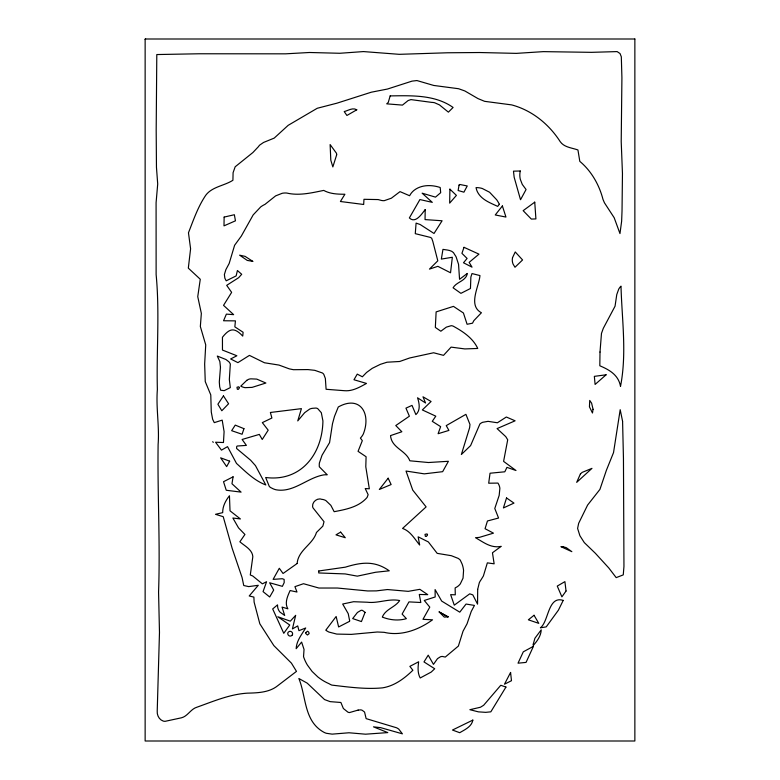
<?xml version="1.0" encoding="UTF-8"?>
<svg xmlns="http://www.w3.org/2000/svg" width="780" height="780" viewBox="0 0 780 780"><rect width="100%" height="100%" fill="white"/><g stroke="black" fill="none" stroke-linecap="round" stroke-linejoin="round"><path stroke-width="1.17" d="M145.139 39.497L145.645 39M297.19 563.472L283.052 573.485L279.308 568.279L273.107 579.374L282.272 578.731L284.125 579.384L284.193 582.592L282.38 586.346L269.627 582.758L273.692 590.05L269.685 596.992L263.065 591.63L266.584 581.704L262.382 583.859L252.72 575.981L250.292 574.977L252.827 556.696C252.379 549.549 244.559 545.922 239.87 541.778L244.93 534.485L238.524 527.865L232.869 518.017L240.396 518.953L230.022 510.832L229.447 495.758C225.634 500.584 222.563 506.337 222.69 512.645L215.514 514.303L223.226 516.701L232.128 548.233L242.093 577.59L243.74 585.517L248.713 586.609L258.277 585.292L249.21 595.978L253.89 597.09L254.114 602.082L259.818 623.766L273.839 645.596L291.427 663.146L296.488 671.375L277.826 685.63C269.334 692.572 257.78 692.884 247.328 693.157C229.749 694.268 213.32 701.366 196.93 707.207C190.71 708.991 187.804 716.176 181.516 717.785L165.331 721.285A5.86 5.86 0 0 1 163.234 721.071C159.237 719.764 156.868 715.27 157.219 711.204L159.481 632.404L158.564 592.059C160.309 542.899 157.404 493.73 158.116 444.502C159.51 426.153 155.893 407.813 157.365 389.483C156.37 351.195 159.793 312.848 156.127 274.599L156.088 202.732L157.706 183.992L156.458 167.329L156.185 130.27L156.799 54.551L199.232 53.771L285.577 53.83L309.494 52.494L339.768 53.274L363.47 51.578L399.233 54.327L447.515 52.777L479.563 52.523L516.35 53.371L543.377 51.636L591.493 52.338L617.126 51.597L620.022 53.537L621.319 56.794L621.913 77.737L621.212 141.619L622.459 173.53L622.03 210.893L621.631 221.237L619.973 233.571L614.182 217.727L604.461 202.829L602.999 199.417A81.325 81.325 0 0 0 598.972 187.629C594.633 177.596 588.217 168.373 579.803 161.353L577.941 149.965C571.945 147.791 564.174 147.42 560.206 141.658C548.983 124.166 531.941 110.282 511.67 104.9L484.614 101.332L477.984 98.592L464.851 90.958L458.572 88.725L433.719 85.449L416.93 80.555L412.025 81.13L387.416 89.056L371.299 92.206L336.95 103.174L317.236 108.274L288.171 125.336L274.199 138.109L263.562 142.447L259.74 145.06A10.637 10.637 0 0 0 258.424 146.679L252.905 152.519L235.17 166.793L233.093 172.672L232.918 180.268C224.416 185.776 212.141 186.673 205.793 195.205C198.003 206.651 193.469 219.98 188.468 232.791L190.593 248.771L188.321 268.135L200.275 279.26L197.749 296.634L201.347 313.414L200.343 326.508L205.725 344.877L204.653 364.065L205.257 381.625L210.775 394.904L211.282 412.045L212.638 419.26L214.276 422.633L222.193 420.137L224.094 431.642L223.46 442.514L215.572 442.231L221.471 450.138L227.526 446.638L236.506 463.427C245.466 471.549 254.27 480.558 265.814 484.955L255.469 465.631L250.614 460.2L236.613 448.5L236.642 446.803A1.716 1.716 0 0 1 237.198 446.023L246.392 445.399L242.112 439.471L259.331 434.401L262.226 439.481L268.183 430.18L262.324 422.614L271.898 418.012L270.377 412.483L301.421 408.642L297.755 420.907L304.658 412.678L309.719 409.052A11.203 11.203 0 0 1 312.507 408.301L315.988 408.057A5.713 5.713 0 0 1 317.704 408.613L321.321 412.708L322.92 420.947C322.413 454.262 300.778 482.04 265.668 477.506L269.236 486.301A5.801 5.801 0 0 0 271.654 488.046A16.517 16.517 0 0 0 276.081 489.791C293.66 492.96 307.418 477.555 323.875 474.874A21.323 21.323 0 0 1 327.239 474.815L319.332 466.801A16.985 16.985 0 0 1 319.39 462.988L322.023 455.267L329.569 442.611L332.485 423.755L334.483 416.403L338.286 406.985C359.814 394.856 371.504 413.234 363.314 434.011A17.306 17.306 0 0 1 360.409 438.087L362.32 440.651L358.059 451.337L366.093 456.739L365.791 466.772L369.33 488.787L365.215 488.553L368.14 494.666L367.136 497.377A29.279 29.279 0 0 1 364.445 500.146C356.187 507.585 344.711 509.662 334.162 511.69L330.856 505.352L325.865 500.575A10.735 10.735 0 0 0 322.822 499.473L321.448 499.288A5.08 5.08 0 0 0 319.81 498.927C315.939 498.829 312.205 502.505 312.585 506.425A4.573 4.573 0 0 0 313.082 507.956L324.022 521.703L322.852 526.11L316.465 532.477C313.199 543.358 301.168 548.72 297.872 559.572A17.833 17.833 0 0 0 297.19 563.472M448.13 616.892L444.298 617.097L439.033 611.812L448.13 616.892L439.286 612.085M212.657 441.704L213.31 442.357M477.682 589.387L477.555 604.139L472.816 594.877L469.735 593.833L454.282 605.163L450.635 594.652L455.286 594.818L455.13 587.925L457.148 586.813A13.348 13.348 0 0 0 460.307 583.879L463.047 578.155L463.564 570.463A26.462 26.462 0 0 0 462.062 563.94L460.229 560.05A14.157 14.157 0 0 0 458.221 558.412L451.327 555.692L437.18 553.351L428.337 541.925L418.139 536.825L419.659 545.005C414.628 538.99 410.456 531.131 402.568 528.431L426.114 506.902L412.747 490.123L406.019 471.042L424.291 473.85L442.65 471.676L448.402 461.292L428.435 462.52L409.831 460.795C405.99 450.274 391.482 448.061 390.536 435.601L401.856 431.75L395.772 425.548L409.383 416.208L405.951 408.145L412.015 405.385L415.886 414.609C420.722 410.416 419.338 403.133 417.553 397.81L425.558 402.997L423.004 396.815L431.077 401.505L422.341 409.939L435.796 416.179L432.266 421.327L440.632 426.64L438.106 433.709L448.909 430.414L446.238 425.617L465.913 414.336L469.979 424.476L469.619 427.703L461.37 454.496L470.613 445.585L479.924 423.959A10.598 10.598 0 0 1 482.635 422.311L488.065 421.346L497.396 422.77L506.337 417.017L515.122 420.81L497.075 428.59L505.791 436.663L507.702 439.793L503.597 461.38L515.98 470.506L506.942 467.366L504.816 471.793L490.035 473.226L488.69 483.21L497.981 483.083L498.907 484.838A12.607 12.607 0 0 1 499.873 488.358L499.171 495.407L494.783 508.492L498.566 518.027L487.451 520.981L485.062 528.713L493.467 533.149L479.369 537.381L475.507 537.712C482.04 541.349 488.465 546.487 496.275 546.77A19.003 19.003 0 0 0 501.179 546.332L492.463 552.776L494.14 563.823L487.354 562.858L483.376 576.01L481.065 579.755A15.688 15.688 0 0 0 479.29 582.787L477.682 589.387M622.586 421.317L623.454 458.474L623.951 566.475L623.259 574.889L616.19 577.629L608.809 567.986L595.403 553.322L584.298 542.597L579.891 535.714L577.6 528.421L578.672 523.302L587.603 505.069L599.917 489.421L606.372 470.34L613.529 452.595L620.197 409.705L622.586 421.317M533.267 644.183L533.267 645.469C537.176 641.062 540.969 635.983 541.222 629.85L534.904 638.274L533.267 644.183M425.197 209.625L425.051 219.599L442.094 220.769L434.021 233.474L420.176 224.523L416.091 223.109L415.272 233.659L430.453 237.422L431.681 238.222L432.802 241.371L437.804 260.812L429.458 269.1L437.863 266.331L450.538 272.776L452.341 257.264L441.344 259.087L442.962 249.366C446.95 250.156 452.985 249.922 454.662 254.611A18.866 18.866 0 0 1 456.124 256.903L458.552 264.342L459.556 279.318L467.269 273.468L466.898 274.979A8.521 8.521 0 0 1 465.962 276.91C462.715 281.687 455.969 282.692 453.092 287.8L460.912 293.348L470.457 288.502L470.866 277.075L471.998 273.565L479.953 275.564C479.086 286.514 467.62 305.536 481.416 312.751L473.85 320.639L472.514 323.193L467.093 324.275L463.418 312.994L453.463 306.374L436.127 311.902L435.337 327.424L440.846 331.217L446.335 327.142L451.162 325.709A6.035 6.035 0 0 1 453.151 326.128C462.862 331.422 472.933 338.072 477.75 348.455L464.841 348.923L451.084 347.119L443.527 355.358L433.602 352.765L409.656 357.981L399.691 361.491L387.026 362.212L380.348 364.348L372.226 368.335L366.571 372.469L362.369 376.789L357.25 374.117L353.974 379.743L366.502 383.438C359.736 387.133 352.482 391.433 344.448 390.702L326.098 389.279L325.357 378.466L323.788 374.341A6.455 6.455 0 0 0 322.452 372.996L314.788 370.334L307.954 369.584L293.436 369.7L289.292 368.862L279.016 365.079L264.478 362.768L249.434 355.387L237.91 362.632L230.636 358.956L236.886 355.768L222.466 350.064L222.446 337.252C229.964 327.785 234.634 327.522 242.736 336.102L243.107 332.26L234.839 326.859L235.433 320.873L223.558 320.755L226.385 314.125L233.63 314.642L223.538 305.351L231.641 292.363L226.688 285.344L238.66 277.69L241.702 274.297L237.412 270.514L236.155 275.896L226.2 280.829L224.855 278.177L224.386 274.54L225.878 269.636L229.174 263.465L234.605 245.281L241.312 236.096L253.169 214.909L260.725 206.895A25.72 25.72 0 0 1 264.966 204.38L275.613 195.887L282.204 193.284A16.341 16.341 0 0 1 286.777 193.05C299.062 195.955 311.668 192.865 323.739 190.408C330.154 193.996 337.73 194.23 344.897 194.249L340.411 201.503L363.675 204.477L363.968 199.309L378.173 199.573L381.186 200.392A10.91 10.91 0 0 0 384.257 200.665L391.345 198.208L400.023 191.626L409.588 195.731L410.923 193.625A17.726 17.726 0 0 1 414.2 190.222C421.522 184.567 431.779 184.684 440.203 187.502L440.69 192.679L435.494 197.135L422.136 193.177L432.296 202.361L419.923 199.553L409.363 217.942C415.584 224.006 421.834 213.739 425.197 209.625M600.005 352.043L599.82 365.781C609.531 369.905 618.433 374.965 620.51 386.344C626.983 353.408 621.884 319.4 620.997 286.123A13.874 13.874 0 0 0 618.735 289.117L616.775 294.538L615.05 306.199L603.31 328.312L601.477 333.421L600.005 352.043M224.133 217.084L223.996 225.859L235.453 220.818L234.361 214.734L224.133 217.084M449.904 189.15L449.68 203.112L456.407 195.39L449.904 189.15M318.757 570.989L318.718 572.959L345.189 573.924L357.318 576.147L375.57 572.267L389.249 570.804C374.673 560.498 361.589 562.156 345.345 567.167L318.757 570.989M220.467 367.37L219.307 381.937L219.668 386.724L220.643 390.224L224.191 390.663L230.324 387.601L229.339 379.519L230.334 364.065A8.258 8.258 0 0 0 228.881 361.774L225.937 359.512L217.288 356.041L219.853 361.53L220.467 367.37M349.625 620.656L349.596 621.319L338.627 626.954L336.151 616.492L325.786 630.191A18.437 18.437 0 0 0 328.965 632.073L336.745 634.082L351.312 634.384L377.335 632.005L384.16 632.326C401.271 636.383 418.694 629.84 432.529 619.817L422.974 619.31L429.799 607.133L424.261 600.463L435.172 596.973L435.094 589.592L441.675 601.078L459.771 612.173L466.05 604.051L474.445 605.417L471.217 611.52L467.054 623.795L463.027 631.234L458.377 646.074L445.263 657.072L442.426 656.458A6.094 6.094 0 0 0 440.437 656.779L437.502 658.642L433.465 664.365L428.21 655.171L423.998 661.928L434.704 668.752L431.223 672.058L420.206 677.976C417.446 673.062 417.924 667.144 418.655 661.771L409.87 666.374L412.873 670.254C404.401 678.473 394.465 685.961 382.551 687.853C365.732 689.471 348.504 687.053 331.89 685.113A14.908 14.908 0 0 1 329.131 683.738A48.818 48.818 0 0 1 317.811 676.913L312.088 671.434L307.408 665.067A40.843 40.843 0 0 1 303.537 656.672L304.034 649.428L301.616 642.086L296.166 648.687C296.478 640.789 301.782 634.433 305.702 627.988L298.935 630.669L297.726 625.911L292.422 628.933L295.678 615.332L290.306 621.163L277.807 616.746L289.741 625.014L283.774 633.301L272.688 608.956L277.543 604.861L277.631 606.85A9.896 9.896 0 0 0 280.059 612.173L284.68 615.44L282.048 607.084L287.869 608.829C284.32 603.047 287.644 596.008 290.121 590.538L296.975 592.03L294.928 586.648L303.508 583.713L318.893 588.032L337.428 588.032L367.721 590.957L376.369 590.879L387.426 589.543L408.252 591.347L419.845 589.329L427.732 594.662L419.289 594.457L420.82 602.501L408.964 601.887L402.11 614.075L406.37 618.647C398.482 621.007 389.932 620.081 382.346 617.097A12.88 12.88 0 0 1 383.497 614.796C387.485 608.595 395.626 606.703 399.662 600.551C388.859 598.279 378.134 603.583 367.302 602.228L353.584 601.712L342.683 604.032L348.231 613.675L349.625 620.656M336.677 154.801L332.846 166.92L330.808 160.183L330.125 144.573L336.511 153.319L336.677 154.801M305.75 632.648L305.702 633.438L307.456 635.027L309.173 633.594L308.656 632.024L307.466 631.234L305.75 632.648M512.518 257.692L512.304 259.331A10.784 10.784 0 0 0 513.123 264.176L514.985 267.257L522.571 259.945L515.239 251.95L512.518 257.692M593.053 409.285L592.468 413L589.446 406.848L589.729 400.442L591.611 403.162L593.053 409.285M520.25 170.995L519.909 173.141A18.769 18.769 0 0 0 520.318 179.341L522.288 184.431L526.071 189.511L520.523 199.739L514.157 177.236L513.484 171.161L520.25 170.995M233.083 476.834L231.972 483.746L241.078 492.122L226.249 490.259L223.528 481.709L233.083 476.834M459.049 185.094L458.133 190.515L463.915 192.182L467.249 185.962L459.742 184.46L459.049 185.094M239.48 387.572L238.466 389.317L237.364 389.288L236.964 387.26L238.709 386.773L239.48 387.572M472.846 720.096C471.724 726.667 464.812 729.7 459.712 732.703L452.468 730.041L472.846 720.096M427.528 534.7L426.485 536.416L425.383 536.377L425.012 534.349L427.031 533.92L427.528 534.7M390.166 95.901L388.264 102.433L386.685 103.837L402.46 105.105L408.115 100.552L410.933 99.606L431.857 102.404A12.275 12.275 0 0 1 434.596 102.736L439.442 104.881L448.393 112.144L453.092 107.465C434.986 94.555 411.235 95.609 390.166 95.901M506.542 497.962L503.402 507.956L513.971 503.1L506.542 497.962M243.955 428.678L242.083 434.265L231.65 430.677L235.258 425.11L243.955 428.678M464.012 247.319L461.926 253.334L467.093 258.453L463.486 262.762L472.017 267.15L469.141 262.363L478.959 254.144L464.012 247.319M365.069 612.368L361.423 621.572L352.677 618.579L357.445 612.456L361.101 610.301A3.364 3.364 0 0 1 362.564 610.447L365.069 612.368M563.209 600.405L558.402 610.175L546.234 626.876L540.374 627.822C548.808 621.582 547.872 595.403 563.209 600.405M580.398 473.967L576.683 482.352L591.962 468.37L582.182 472.368L580.398 473.967M533.432 646.318L526.051 662.405L518.027 663.185L523.302 651.817L533.432 646.318M510.578 672.457L504.494 684.197L511.475 680.706L510.578 672.457M229.651 461.175L226.649 466.606L220.643 457.831L229.651 461.175M505.947 687.063L490.834 711.828L485.706 712.345L478.423 711.857L469.882 709.693L480.451 707.245L483.649 705.266L500.779 685.269L505.947 687.063M223.451 395.899L217.883 404.235L221.812 410.748L228.579 403.757L223.451 395.899M566.046 591.025L561.902 596.846L557.261 586.082L564.905 581.636L566.046 591.025M499.337 204.262L497.689 206.388C490.532 203.014 481.913 199.943 477.818 192.582A16.351 16.351 0 0 1 476.297 188.692L476.053 187.619A20.27 20.27 0 0 1 482.274 188.487L489.567 192.241L496.714 199.797A36.446 36.446 0 0 1 499.337 204.262M388.157 478.218L379.334 489.469L391.121 484.546L388.157 478.218M502.388 205.959L495.251 214.968L505.947 217.054L502.388 205.959M246.792 380.338L240.776 386.149L241.644 386.578A13.816 13.816 0 0 0 245.105 387.66L252.086 387.377L265.873 383.029L256.747 379.099L251.521 378.865A6.747 6.747 0 0 0 248.342 379.441L246.792 380.338M606.089 374.79L595.101 384.452L594.35 376.36L606.089 374.79M292.003 635.281C290.55 637.065 287.644 635.729 287.742 633.496A1.97 1.97 0 0 1 288.346 632.122C289.809 630.357 292.715 631.644 292.617 633.896A2.009 2.009 0 0 1 292.003 635.281M534.047 615.274L528.362 619.808L538.775 623.356L534.047 615.274M534.739 202.156L523.156 210.659L531.336 219.073L535.909 218.917L534.739 202.156M340.655 532.116L335.985 534.856L345.267 537.722L340.655 532.116M356.762 109.814L346.915 115.46L344.214 111.569C348.143 110.643 352.765 107.231 356.762 109.814M358.127 710.083L349.537 712.559A5.255 5.255 0 0 1 347.939 712.169L343.366 708.513L340.889 702.478L330.135 701.639L324.558 699.582L307.213 683.143L298.867 678.512C306.335 696.832 303.79 720.925 323.515 732.059A15.698 15.698 0 0 0 326.342 733.288L332.134 734.136L348.982 732.771L365.527 734.194L387.777 732.596L373.474 726.843L380.65 727.652L402.392 733.834L398.697 729.037L396.737 727.828L366.132 718.633L364.562 712.072L362.359 710.385A5.128 5.128 0 0 0 360.779 709.878L358.127 710.083M252.769 261.339L247.28 260.432L239.616 255.167L245.105 256.376L252.769 261.339M634.861 39L145.139 39L145.139 741L634.861 741L634.861 39M563.101 546.731L560.917 546.663L571.847 551.665L566.319 547.687L563.101 546.731"/></g></svg>
